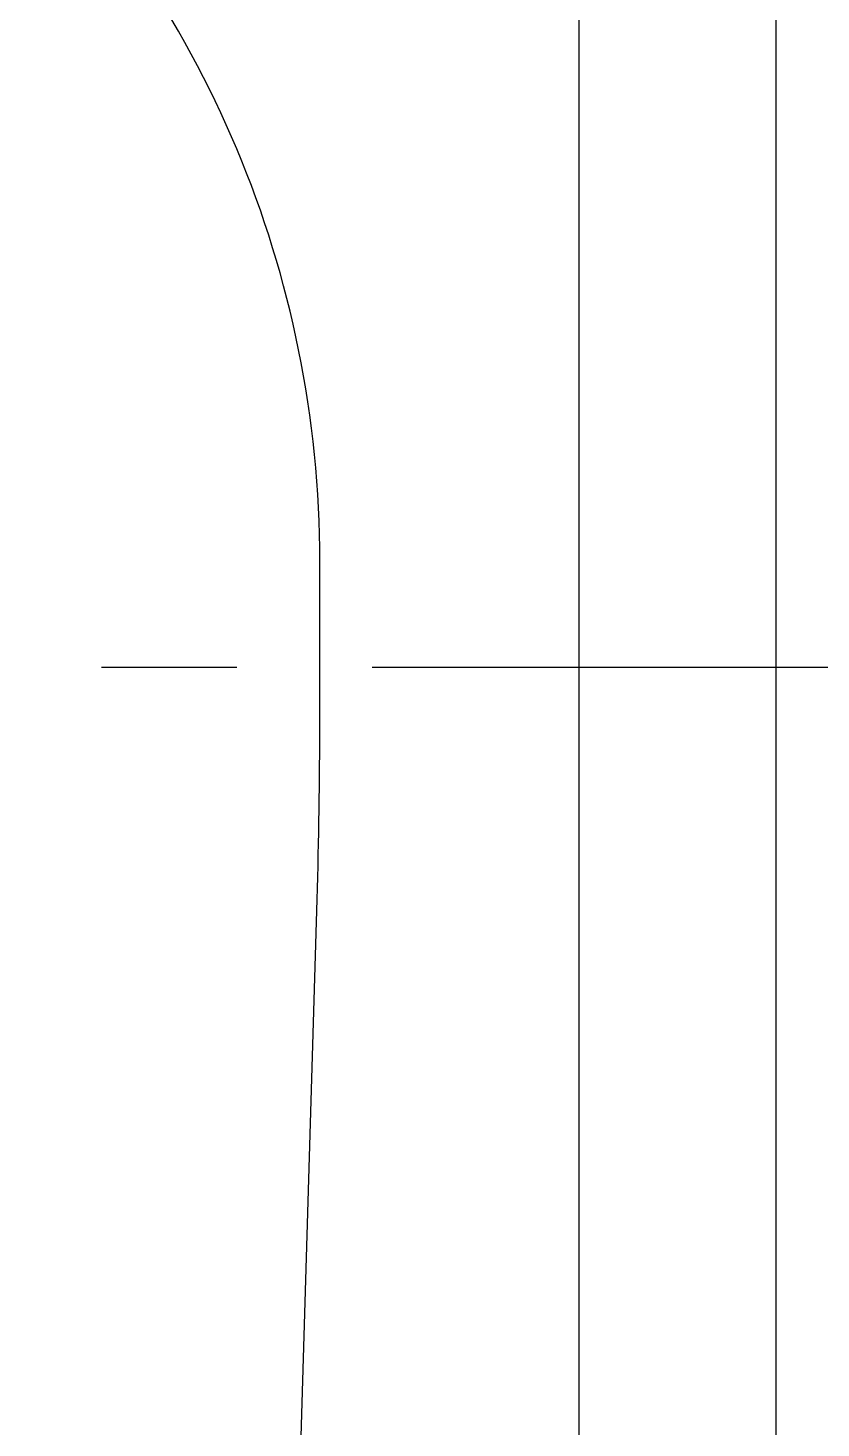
# Model space of a CAD drawing. Header units: millimetres. Extents: x 8 to 867, y 8 to 585.
# Drawn here: x 775.55 to 790.44, y 334.05 to 360.34 of the extents above; entities that cross this region are included whole.
import ezdxf

# ---------------------------------------------------------------- set-up
doc = ezdxf.new("R2010")
doc.units = ezdxf.units.MM
doc.linetypes.add('CENTERX2', pattern=[20.32, 12.7, -2.54, 2.54, -2.54])
doc.layers.add('CENTERLINE', color=4, linetype='CENTERX2')
doc.layers.add('OUTLINE', color=7, linetype='Continuous', lineweight=25)

msp = doc.modelspace()

# ---------------------------------------------------------------- linework, layer by layer
at = {"layer": 'CENTERLINE'}
msp.add_line((761.6928, 348.33554), (806.3587, 348.33554), dxfattribs=at)
at = {"layer": 'OUTLINE'}
for p, q in [((785.90051, 171.57876), (785.90051, 429.83342)), ((789.59975, 171.57876), (789.59975, 429.83342)), ((781.0299, 347.32876), (781.0299, 350.32876)), ((778.31935, 255.16359), (780.97968, 343.97533))]:
    msp.add_line(p, q, dxfattribs=at)
for centre, radius, start, end in [((761.0299, 350.32876), 20, 0, 45.549559), ((669.0299, 347.32876), 112, 358.2842334, 0)]:
    msp.add_arc(centre, radius, start, end, dxfattribs=at)

doc.saveas('drawing.dxf')
